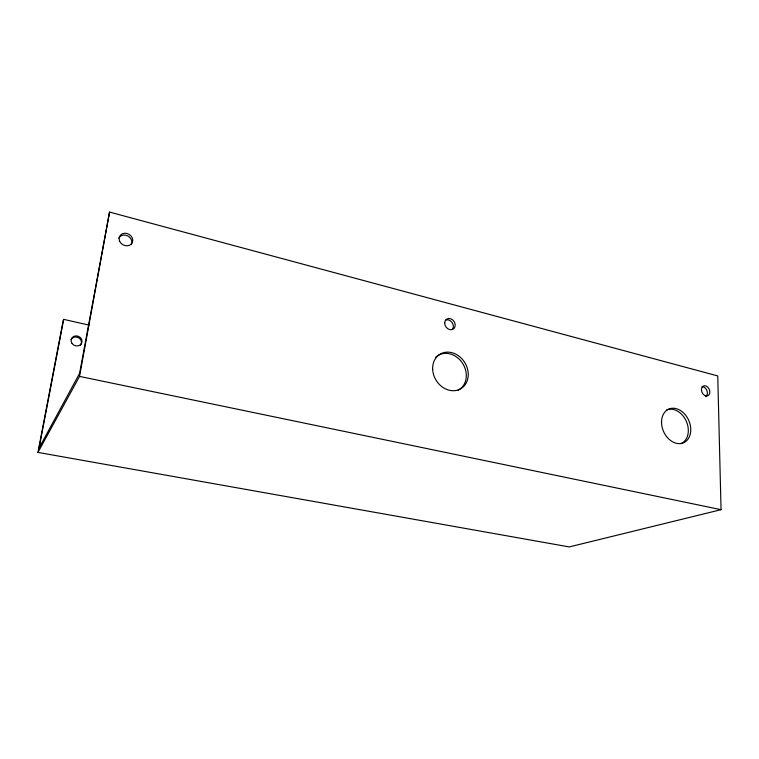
<?xml version="1.0" encoding="UTF-8"?>
<svg xmlns="http://www.w3.org/2000/svg" width="759" height="759" viewBox="0 0 759 759"><rect width="100%" height="100%" fill="white"/><g stroke="black" fill="none" stroke-linecap="round" stroke-linejoin="round"><path stroke-width="1.14" d="M37.95 452.402L79.534 376.407L109.552 212.074L717.758 375.942L721.05 509.678L569.25 546.926L37.95 452.402L63.196 320.535L63.699 319.359L89.126 325.127M63.699 319.359L39.07 448.057L79.61 373.333L109.552 212.074M79.534 376.407L721.05 509.678M71.052 339.615A5.531 4.962 20.3 0 1 78.917 337.964A5.531 4.962 20.3 0 1 80.236 345.506M445.78 319.994A5.949 4.905 55.6 0 1 452.051 322.518A5.949 4.905 55.6 0 1 452.468 329.321M702.028 386.711A5.341 3.909 65 0 1 707.046 390.913A5.341 3.909 65 0 1 705.405 396.691M118.821 238.06A7.03 6.034 28.3 0 1 127.816 235.964A7.03 6.034 28.3 0 1 131.288 244.559M666.658 409.917A18.339 13.747 66.2 0 1 686.44 421.568A18.339 13.747 66.2 0 1 681.032 443.645M435.761 357.233A20.076 16.812 58.5 0 1 462.288 362.859A20.076 16.812 58.5 0 1 458.161 390.202M444.698 322.746A5.968 4.915 55.6 0 0 452.298 329.539A5.968 4.915 55.6 0 0 452.876 320.032A5.968 4.915 55.6 0 0 444.698 322.746M119.552 241.03A7.059 6.053 28.4 0 0 131.269 244.056A7.059 6.053 28.4 0 0 126.971 233.478A7.059 6.053 28.4 0 0 119.552 241.03M701.43 389.765A5.36 3.918 64.9 0 0 707.843 395.743A5.36 3.918 64.9 0 0 707.654 387.052A5.36 3.918 64.9 0 0 701.43 389.765M661.535 422.194A18.396 13.766 66.2 0 0 683.47 442.81A18.396 13.766 66.2 0 0 683.451 412.811A18.396 13.766 66.2 0 0 661.535 422.194M432.658 369.301A20.142 16.85 58.5 0 0 460.087 389.101A20.142 16.85 58.5 0 0 458.597 355.876A20.142 16.85 58.5 0 0 432.658 369.301M72.096 343.561A5.55 4.981 20.4 0 0 81.545 343.334A5.55 4.981 20.4 0 0 76.023 335.876A5.55 4.981 20.4 0 0 72.096 343.561"/></g></svg>
